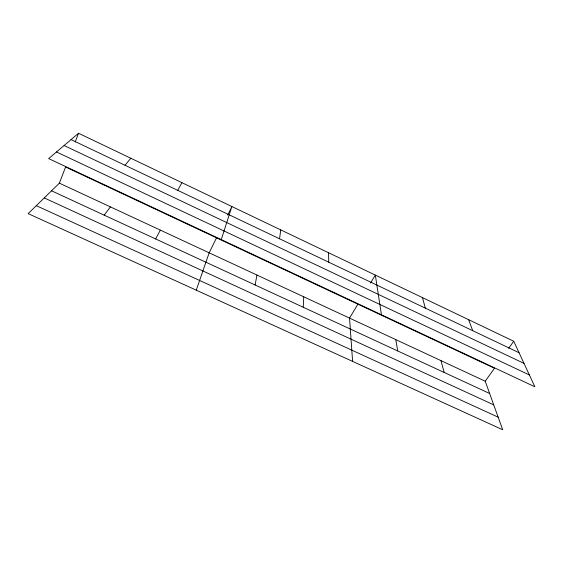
<?xml version="1.0" encoding="UTF-8"?>
<svg xmlns="http://www.w3.org/2000/svg" width="563" height="563" viewBox="0 0 563 563"><rect width="100%" height="100%" fill="white"/><g stroke="black" fill="none" stroke-linecap="round" stroke-linejoin="round"><path stroke-width="0.84" d="M303.232 307.243L303.738 296.807M279.551 238.782L280.754 229.901M255.109 284.984L256.96 275.054M221.252 239.592L231.893 206.544L227.691 215.101M196.248 290.177L209.169 252.822L216.53 237.832M59.382 183.158L65.59 167.007L494.469 368.251L485.215 381.214L502.682 429.738L28.15 213.623L59.382 183.158L485.215 381.214M75.175 142.052L78.546 133.262L513.737 341.241L534.85 386.774L48.657 158.59L78.546 133.262M155.62 238.951L160.335 230.112M177.725 190.343L181.926 182.665M357.899 304.168L349.539 318.109L352.607 361.39M370.56 283.041L375.331 275.096L381.433 314.773M508.699 348.307L513.737 341.241M104.176 215.15L110.418 206.895M125.021 165.269L130.827 158.245M36.306 205.671L498.156 417.169M44.252 197.923L493.73 404.86M51.55 190.801L489.634 393.488M56.483 151.961L529.368 374.958M64.091 145.514L524.012 363.395M71.072 139.603L519.065 352.734M468.606 319.671L472.723 330.685M440.949 360.623L444.2 372.467M422.475 297.623L425.332 308.144M395.733 339.595L397.774 350.988M328.553 252.745L328.75 262.189"/></g></svg>
